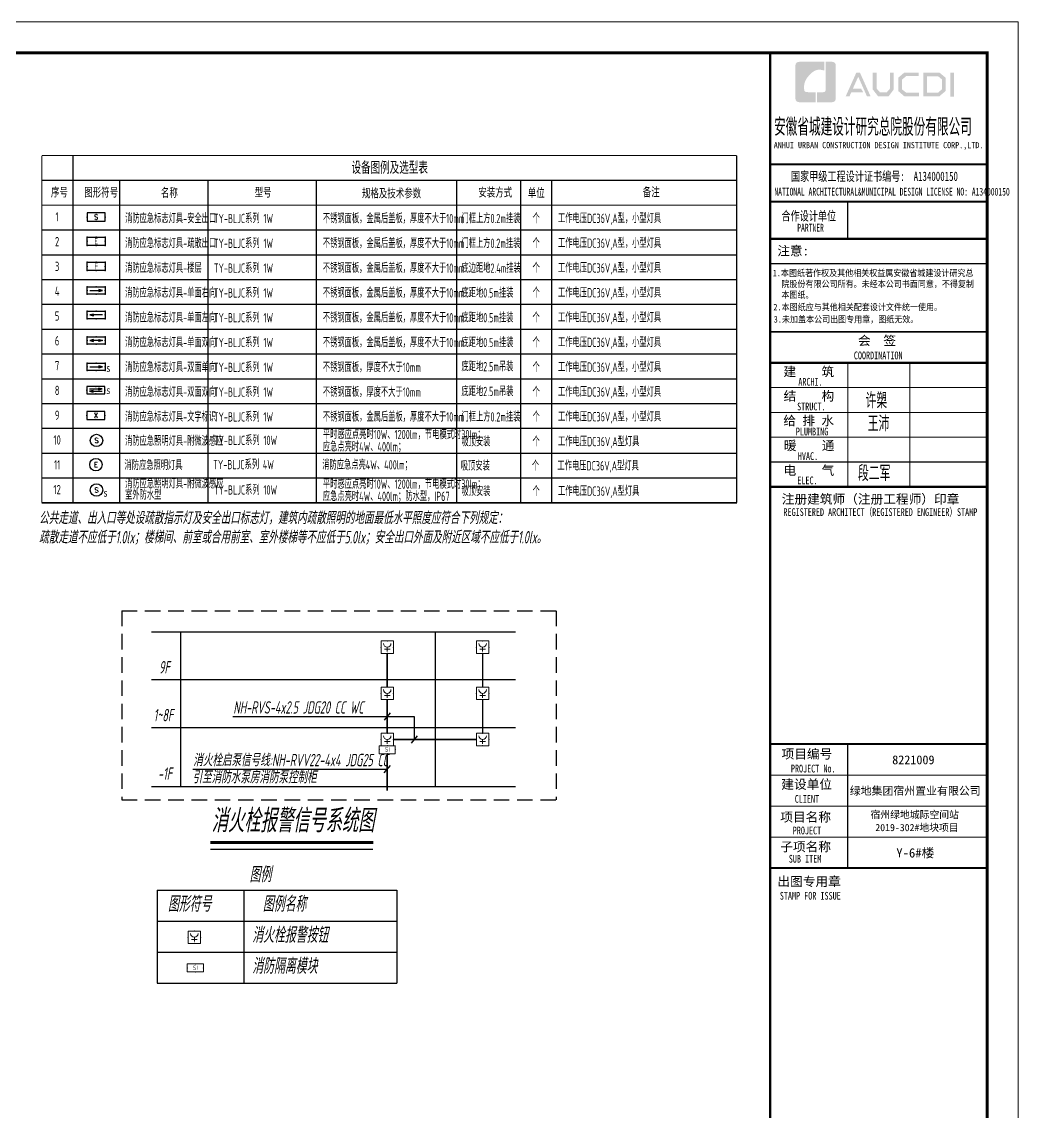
# Model space of a CAD drawing. Extents: x 2803505 to 5851001, y -1372902 to 24339.
# Drawn here: x 3053671 to 3085803, y -665029 to -629854 of the extents above; entities that cross this region are included whole.
import ezdxf
from ezdxf.enums import TextEntityAlignment as Align

# ---------------------------------------------------------------- set-up
doc = ezdxf.new("R2010")
doc.units = 0
doc.header["$LTSCALE"] = 1000
doc.header["$MEASUREMENT"] = 0
doc.linetypes.add('DASHED', pattern=[0.75, 0.5, -0.25])
doc.layers.get('0').update_dxf_attribs({"linetype": 'CONTINUOUS'})
for name, color, linetype in [('!!DIM-动力', 7, 'CONTINUOUS'), ('!!电气', 1, 'CONTINUOUS'), ('DIM-照明', 7, 'CONTINUOUS'), ('EQUIP-照明', 3, 'CONTINUOUS'), ('PUB_TITLE', 4, 'CONTINUOUS'), ('WIRE-SECU-1', 30, 'CONTINUOUS'), ('WIRE-照明', 2, 'CONTINUOUS'), ('WIRE-通讯', 4, 'CONTINUOUS'), ('图签文字', 4, 'CONTINUOUS'), ('照明平面导线层', 3, 'CONTINUOUS'), ('电气文字标注', 6, 'CONTINUOUS')]:
    doc.layers.add(name, color=color, linetype=linetype)
for name, color, linetype, lineweight in [('EQUIP-消防', 3, 'CONTINUOUS', 20), ('图框', 147, 'CONTINUOUS', 20), ('图签', 147, 'CONTINUOUS', 18)]:
    doc.layers.add(name, color=color, linetype=linetype, lineweight=lineweight)
doc.styles.add('_TCH_DIM_T3', font='SIMPLEX.shx', dxfattribs={"width": 0.705882, "bigfont": 'GBCBIG.shx'})
doc.styles.add('_TEL_DIM', font='SIMPLEX', dxfattribs={"width": 0.8, "height": 3.5, "bigfont": 'HZTXT'})
doc.styles.add('HT', font='simhei.ttf')
doc.styles.add('HZTXT', font='gbeitc.shx', dxfattribs={"width": 0.8, "height": 400, "bigfont": 'hztxt.shx'})
doc.styles.get("Standard").update_dxf_attribs({"font": 'gbenor.shx', "bigfont": 'gbcbig.shx'})
doc.styles.add('TSSD_Dimension', font='Tssdeng.shx', dxfattribs={"width": 0.7, "bigfont": 'tssdchn.shx'})
doc.styles.add('宋体', font='', dxfattribs={"height": 4})
doc.styles.add('建筑图签-1', font='simhei.ttf', dxfattribs={"width": 0.7})
doc.styles.add('建筑图签-2', font='TXT.shx', dxfattribs={"width": 0.5, "bigfont": 'HZTXT.shx'})
doc.styles.get('宋体').set_extended_font_data('SimSun')

# ---------------------------------------------------------------- blocks, each defined once
blk = doc.blocks.new('院标1')
h = blk.add_hatch(color=150)
h.dxf.hatch_style = 1
h.set_gradient(color1=(33, 113, 253), color2=(33, 113, 253), tint=1, name='INVCURVED')
edge = h.paths.add_edge_path()
edge.add_spline(control_points=[(116373, 648379), (116379, 648379), (116382, 648379), (116391, 648379), (116391, 648379), (116391, 648379), (116616, 648379), (116616, 648379), (116616, 648379), (116616, 648379), (116616, 648054), (116616, 648054), (116616, 648054), (116616, 648054), (116108, 648054), (116108, 648054), (116108, 648054), (116028, 648054), (115963, 648111), (115963, 648199), (115963, 648199), (115963, 648199), (115963, 649215), (115963, 649215), (115963, 649215), (115963, 649295), (116018, 649360), (116108, 649360), (116108, 649360), (116108, 649360), (116897, 649360), (116897, 649360), (116897, 649360), (116897, 649360), (116897, 649080), (116897, 649080), (116897, 649080), (116897, 649080), (116566, 649140), (116356, 648859), (116356, 648859), (116245, 648719), (116240, 648545), (116247, 648466), (116247, 648466), (116254, 648386), (116247, 648466), (116247, 648466), (116247, 648466), (116247, 648466), (116258, 648374), (116373, 648379)], knot_values=[0, 0, 0, 0, 0.071429, 0.071429, 0.071429, 0.107143, 0.142857, 0.142857, 0.142857, 0.178571, 0.214286, 0.214286, 0.214286, 0.25, 0.285714, 0.285714, 0.285714, 0.321429, 0.357143, 0.357143, 0.357143, 0.392857, 0.428571, 0.428571, 0.428571, 0.464286, 0.5, 0.5, 0.5, 0.535714, 0.571429, 0.571429, 0.571429, 0.607143, 0.642857, 0.642857, 0.642857, 0.678571, 0.714286, 0.714286, 0.714286, 0.75, 0.785714, 0.785714, 0.785714, 0.821429, 0.857143, 0.857143, 0.857143, 0.928571, 1, 1, 1, 1], degree=3, periodic=0)
h = blk.add_hatch(color=150)
h.dxf.hatch_style = 1
h.set_gradient(color1=(33, 113, 253), color2=(33, 113, 253), tint=1, name='INVCURVED')
edge = h.paths.add_edge_path()
edge.add_spline(control_points=[(117268, 649215), (117268, 649215), (117268, 648199), (117268, 648199), (117268, 648199), (117268, 648114), (117212, 648054), (117123, 648054), (117123, 648054), (117123, 648054), (116663, 648054), (116663, 648054), (116663, 648054), (116663, 648054), (116663, 648379), (116663, 648379), (116663, 648379), (116663, 648379), (116865, 648379), (116865, 648379), (116865, 648379), (116907, 648379), (116941, 648413), (116941, 648455), (116941, 648455), (116941, 648455), (116941, 649360), (116941, 649360), (116941, 649360), (116941, 649360), (117123, 649360), (117123, 649360), (117123, 649360), (117204, 649360), (117268, 649306), (117268, 649215)], knot_values=[0, 0, 0, 0, 0.1, 0.1, 0.1, 0.15, 0.2, 0.2, 0.2, 0.25, 0.3, 0.3, 0.3, 0.35, 0.4, 0.4, 0.4, 0.45, 0.5, 0.5, 0.5, 0.55, 0.6, 0.6, 0.6, 0.65, 0.7, 0.7, 0.7, 0.75, 0.8, 0.8, 0.8, 0.9, 1, 1, 1, 1], degree=3, periodic=0)
blk = doc.blocks.new('A$C6F9B5EEA')
at = {"layer": 'PUB_TITLE'}
h = blk.add_hatch(color=4, dxfattribs=at)
h.paths.add_polyline_path([(5808, 56758), (5934, 56758), (5934, 55988), (5808, 55988)])
h.paths.add_polyline_path([(5056, 56642), (5056, 56116), (5416, 56116), (5540, 56223), (5540, 56541), (5420, 56642)], flags=16)
h.paths.add_polyline_path([(4938, 56760), (4938, 55998), (5460, 55998), (5659, 56168), (5659, 56596), (5463, 56760)])
h.paths.add_polyline_path([(4795, 56764), (4795, 56648), (4388, 56648), (4255, 56537), (4255, 56218), (4388, 56115), (4797, 56115), (4797, 55993), (4333, 55993), (4131, 56168), (4131, 56596), (4329, 56764)])
h.paths.add_polyline_path([(3312, 56762), (3432, 56762), (3432, 56251), (3546, 56120), (3757, 56120), (3871, 56251), (3871, 56762), (3985, 56762), (3985, 56214), (3821, 55997), (3483, 55997), (3312, 56216)])
h.paths.add_polyline_path([(2780, 56760), (2897, 56760), (3239, 55996), (3123, 55996), (2842, 56630), (2667, 56242), (2938, 56242), (2999, 56127), (2618, 56127), (2559, 55994), (2436, 55994)])
for points, const_width in [([(0, 51400), (7000, 51400)], 70), ([(0, 50599), (7000, 50599)], 35)]:
    blk.add_lwpolyline(points, dxfattribs=dict(const_width=const_width))
at = {"layer": '图框'}
for p, q in [((0, 53800), (7000, 53800)), ((0, 53800), (7000, 53800)), ((0, 52600), (7000, 52600))]:
    blk.add_line(p, q, dxfattribs=at)
for points, const_width in [([(0, 0), (0, 57400)], 70), ([(0, 53800), (7000, 53800)], 60), ([(0, 52600), (7000, 52600)], 60), ([(0, 52600), (7000, 52600)], 60), ([(2500, 52600), (2500, 51400)], 35), ([(0, 51400), (7000, 51400)], 60), ([(8, 48400), (7008, 48400)], 60), ([(8, 47400), (7008, 47400)], 70), ([(8, 47400), (7008, 47400)], 70), ([(2508, 47400), (2508, 43400)], 35), ([(4508, 47400), (4508, 43400)], 35), ([(8, 46600), (7008, 46600)], 35), ([(8, 45800), (7008, 45800)], 35), ([(8, 45000), (7008, 45000)], 35), ([(8, 44200), (7008, 44200)], 35), ([(8, 43400), (7008, 43400)], 70), ([(0, 35100), (7000, 35100)], 70), ([(0, 35100), (7000, 35100)], 70), ([(2500, 31100), (2500, 35100)], 35), ([(0, 34100), (7000, 34100)], 35), ([(0, 33100), (7000, 33100)], 35), ([(0, 32100), (7000, 32100)], 35), ([(7000, 31100), (0, 31100)], 70)]:
    blk.add_lwpolyline(points, dxfattribs=dict(at, const_width=const_width))
blk.add_blockref('院标1', (-115149, -592249))
at = {"layer": 'PUB_TITLE', "style": 'HT', "width": 0.88}
for s, p in [('1.本图纸著作权及其他相关权益属安徽省城建设计研究总', (86, 50193)), ('院股份有限公司所有。未经本公司书面同意，不得复制', (365, 49839)), ('本图纸。', (365, 49489)), (' 2.本图纸应与其他相关配套设计文件统一使用。 ', (-25, 49092)), ('3.未加盖本公司出图专用章，图纸无效。', (118, 48698))]:
    blk.add_text(s, height=210, dxfattribs=at).set_placement(p)
at = {"layer": '图签', "color": 154, "style": '宋体'}
for s, height, p in [('8221009', 286.7, (3937, 34448)), ('绿地集团宿州置业有限公司', 258.01, (2568, 33462)), ('宿州绿地城际空间站', 232.2, (3238, 32709)), ('2019-302#地块项目', 232.21, (3392, 32291))]:
    blk.add_text(s, height=height, dxfattribs=at).set_placement(p)
at = {"layer": '图签文字', "color": 7, "style": '建筑图签-1'}
for s, height, width, p in [('安徽省城建设计研究总院股份有限公司', 500, 0.55, (128, 54777)), ('国家甲级工程设计证书编号:  A134000150', 300, 0.7, (672, 53267)), ('合作设计单位', 300, 0.7, (365, 51990))]:
    blk.add_text(s, height=height, dxfattribs=dict(at, width=width)).set_placement(p)
at = {"layer": '图签文字', "linetype": 'Continuous', "style": '建筑图签-1', "width": 0.91}
blk.add_text('ANHUI URBAN CONSTRUCTION DESIGN INSTITUTE CORP.,LTD.', height=200, dxfattribs=at).set_placement((118, 54322))
at = {"layer": '图签文字', "style": '建筑图签-1'}
for s, width, p in [('NATIONAL ARCHITECTURAL&MUNICIPAL DESIGN LICENSE NO: A134000150', 0.6, (137, 52795)), ('PARTNER', 0.6, (875, 51634)), ('COORDINATION', 0.7, (2700, 47513)), ('ARCHI.', 0.7, (909, 46662)), ('STRUCT.', 0.7, (870, 45865)), ('PLUMBING', 0.7, (829, 45058)), ('HVAC.', 0.7, (894, 44265)), ('ELEC.', 0.7, (878, 43480)), ('REGISTERED ARCHITECT（REGISTERED ENGINEER）STAMP', 0.7, (429, 42459)), ('PROJECT No.', 0.7, (670, 34185, -1799)), ('CLIENT', 0.7, (794, 33206)), ('PROJECT', 0.7, (729, 32187)), ('SUB ITEM', 0.7, (602, 31276)), ('STAMP FOR ISSUE', 0.7, (313, 30081))]:
    blk.add_text(s, height=250, dxfattribs=dict(at, width=width)).set_placement(p)
at = {"layer": '图签文字', "color": 7, "style": '建筑图签-1'}
for s, p in [('注意:', (231, 50863)), ('会  签', (2835, 47968)), ('建    筑', (430, 46967)), ('结    构', (434, 46179)), ('给 排 水', (425, 45385)), ('暖    通', (443, 44582)), ('电    气', (433, 43782)), ('注册建筑师（注册工程师）印章', (375, 42854)), ('项目编号', (368, 34632)), ('建设单位', (360, 33655)), ('项目名称', (327, 32597)), ('子项名称', (327, 31640)), ('出图专用章', (236, 30518))]:
    blk.add_text(s, height=300, dxfattribs=at).set_placement(p)
at = {"layer": '图签文字', "color": 1, "style": '建筑图签-2', "width": 0.7}
for s, p in [('许槊', (3075, 45928)), ('王沛', (3146, 45187)), ('段二军', (2832, 43587))]:
    blk.add_text(s, height=500, dxfattribs=at).set_placement(p)
at = {"layer": '图签文字', "color": 2, "style": '建筑图签-1'}
blk.add_text('Y-6#楼', height=300, dxfattribs=at).set_placement((4069, 31441))
blk = doc.blocks.new('$equip$00002656')
for p, q in [((-0.5, 1), (-0.5, 0)), ((0.5, 1), (-0.5, 1)), ((0.5, 0), (0.5, 1)), ((-0.5, 0), (0.5, 0)), ((-0.219, 0.331), (0.222, 0.331)), ((0, 0.5), (0, 0.15))]:
    blk.add_line(p, q)
at = {"const_width": 0.04}
blk.add_lwpolyline([(-0.5, 1), (0.5, 1), (0.5, 0), (-0.5, 0), (-0.5, 1), (0.5, 1)], dxfattribs=at)
blk.add_arc((0, 0.8), 0.3, 180, 0)
for p in [(0, 1), (-0.5, 0.5), (0, 0), (0.5, 0.5)]:
    blk.add_point(p)
at = {"color": 7, "flags": 1}
for tag, height, p in [('A', 0.00002, (0, 0)), ('B', 0.4, (0.762, 0.292))]:
    blk.add_attdef(tag, text='', height=height, dxfattribs=at).set_placement(p, align=Align.MIDDLE_CENTER)
blk = doc.blocks.new('$equip$00002776')
for p, q in [((0.65, 0.65), (-0.65, 0.65)), ((-0.65, 0.65), (-0.65, 0)), ((-0.65, 0), (0.65, 0)), ((0.65, 0), (0.65, 0.65))]:
    blk.add_line(p, q)
at = {"const_width": 0.04}
blk.add_lwpolyline([(-0.65, 0.65), (-0.65, 0), (0.65, 0), (0.65, 0.65), (-0.65, 0.65), (-0.65, 0)], dxfattribs=at)
for p in [(-0.65, 0.325), (0, 0.65), (0, 0), (0.65, 0.325)]:
    blk.add_point(p)
at = {"color": 7}
blk.add_attdef('$TEXT$', text='', height=0.34, dxfattribs=at).set_placement((0.006, 0.343), align=Align.MIDDLE_CENTER)
at = {"color": 7, "flags": 1}
for tag, height, p in [('A', 0.00002, (0, 0)), ('B', 0.4, (0.905, 0.246))]:
    blk.add_attdef(tag, text='', height=height, dxfattribs=at).set_placement(p, align=Align.MIDDLE_CENTER)
blk = doc.blocks.new('$equip$00002534')
for p, q in [((-0.72, 0.66), (-0.72, 0)), ((0.72, 0.66), (-0.72, 0.66)), ((-0.72, 0), (0.72, 0)), ((0.72, 0), (0.72, 0.66))]:
    blk.add_line(p, q)
at = {"const_width": 0.04}
blk.add_lwpolyline([(-0.72, 0.66), (-0.72, 0), (0.72, 0), (0.72, 0.66), (-0.72, 0.66), (-0.72, 0)], dxfattribs=at)
for p in [(-0.72, 0.33), (0, 0.66), (0, 0), (0.72, 0.33)]:
    blk.add_point(p)
at = {"color": 7, "style": '_TEL_DIM'}
blk.add_attdef('$TEXT$', text='', height=0.4, dxfattribs=at).set_placement((0, 0.33), align=Align.MIDDLE_CENTER)
at = {"color": 7, "style": '_TEL_DIM', "flags": 1}
blk.add_attdef('A', text='', height=0.00002, dxfattribs=at).set_placement((0, 0), align=Align.MIDDLE_CENTER)
blk = doc.blocks.new('楼层指示1W')
blk.add_lwpolyline([(-288, 264), (288, 264), (288, 0), (-288, 0)], close=True)
for p in [(-288, 264), (-288, 132), (-288, 0), (0, 264), (0, 0), (288, 264), (288, 132), (288, 0)]:
    blk.add_point(p)
at = {"color": 7, "width": 0.8}
blk.add_attdef('$TEXT$', text='', height=200, dxfattribs=at).set_placement((0, 132), align=Align.MIDDLE_CENTER)
at = {"color": 7, "flags": 1}
for tag in ['REMARK', 'A']:
    blk.add_attdef(tag, text='', height=0.01, dxfattribs=at).set_placement((0, 0), align=Align.MIDDLE_CENTER)
blk = doc.blocks.new('$equip_U$00000093(lemon-PC)')
for p in [(-0.72, 0.66), (-0.72, 0.33), (-0.72, 0), (0, 0.66), (0, 0), (0.72, 0.66), (0.72, 0.33), (0.72, 0)]:
    blk.add_point(p)
at = {"xscale": 0.002499999944120646, "yscale": 0.002499999944120646, "zscale": 0.002499999944120646}
blk.add_blockref('楼层指示1W', (0, 0), dxfattribs=at).add_auto_attribs({'$TEXT$': 'F'})
at = {"color": 7, "style": '_TCH_DIM_T3', "flags": 1}
for tag in ['A', 'REMARK']:
    blk.add_attdef(tag, text='', height=0.000025, dxfattribs=at).set_placement((0, 0), align=Align.MIDDLE_CENTER)
blk = doc.blocks.new('右向疏散')
h = blk.add_hatch(color=256)
h.paths.add_polyline_path([(202, 120), (86, 149), (86, 120)])
h.paths.add_polyline_path([(202, 120), (86, 120), (86, 91)])
at = {"color": 7}
blk.add_line((-202, 120), (202, 120), dxfattribs=at)
for p, q in [((202, 120), (86, 149)), ((86, 149), (86, 91)), ((86, 91), (202, 120))]:
    blk.add_line(p, q)
blk.add_lwpolyline([(-288, 240), (288, 240), (288, 0), (-288, 0)], close=True)
blk = doc.blocks.new('$equip_U$00000098(lemon-PC)')
for p in [(-0.72, 0), (0, 0), (0.72, 0), (-0.72, -0.3), (-0.72, -0.6), (0, -0.6), (0.72, -0.3), (0.72, -0.6)]:
    blk.add_point(p)
at = {"xscale": 0.002499999944120646, "yscale": 0.002499999944120646, "zscale": 0.002499999944120646}
blk.add_blockref('右向疏散', (0, -0.6), dxfattribs=at)
at = {"color": 7, "style": '_TCH_DIM_T3', "flags": 1}
for tag in ['A', 'REMARK']:
    blk.add_attdef(tag, text='', height=0.000025, dxfattribs=at).set_placement((0, 0), align=Align.MIDDLE_CENTER)
at = {"color": 7, "style": '_TCH_DIM_T3'}
blk.add_attdef('$TEXT$', text='', height=0.000025, dxfattribs=at).set_placement((0, -0.6), align=Align.MIDDLE_CENTER)
blk = doc.blocks.new('左向疏散')
h = blk.add_hatch(color=256)
h.paths.add_polyline_path([(-202, 120), (-86, 91), (-86, 120)])
h.paths.add_polyline_path([(-202, 120), (-86, 120), (-86, 149)])
for p, q in [((-86, 149), (-202, 120)), ((-202, 120), (-86, 91)), ((-86, 91), (-86, 149))]:
    blk.add_line(p, q)
at = {"color": 7}
blk.add_line((202, 120), (-202, 120), dxfattribs=at)
blk.add_lwpolyline([(-288, 240), (288, 240), (288, 0), (-288, 0)], close=True)
blk = doc.blocks.new('$equip_U$00000099(lemon-PC)')
for p in [(-0.72, 0), (0, 0), (0.72, 0), (-0.72, -0.3), (-0.72, -0.6), (0, -0.6), (0.72, -0.3), (0.72, -0.6)]:
    blk.add_point(p)
at = {"xscale": 0.002499999944120646, "yscale": 0.002499999944120646, "zscale": 0.002499999944120646}
blk.add_blockref('左向疏散', (0, -0.6), dxfattribs=at)
at = {"color": 7, "style": '_TCH_DIM_T3', "flags": 1}
for tag in ['A', 'REMARK']:
    blk.add_attdef(tag, text='', height=0.000025, dxfattribs=at).set_placement((0, 0), align=Align.MIDDLE_CENTER)
blk = doc.blocks.new('双向疏散')
h = blk.add_hatch(color=256)
h.paths.add_polyline_path([(-202, 120), (-86, 91), (-86, 120)])
h.paths.add_polyline_path([(-202, 120), (-86, 120), (-86, 149)])
h = blk.add_hatch(color=256)
h.paths.add_polyline_path([(202, 120), (86, 91), (86, 120)])
h.paths.add_polyline_path([(202, 120), (86, 120), (86, 149)])
for p, q in [((-86, 149), (-202, 120)), ((-202, 120), (-86, 91)), ((-86, 91), (-86, 149)), ((86, 149), (202, 120)), ((86, 91), (86, 149)), ((202, 120), (86, 91))]:
    blk.add_line(p, q)
at = {"color": 7}
blk.add_line((202, 120), (-202, 120), dxfattribs=at)
blk.add_lwpolyline([(-288, 240), (288, 240), (288, 0), (-288, 0)], close=True)
blk = doc.blocks.new('$equip_U$00000097(lemon-PC)')
for p in [(-0.72, 0.6), (-0.72, 0.3), (0, 0.6), (0.72, 0.6), (0.72, 0.3), (-0.72, 0), (0, 0), (0.72, 0)]:
    blk.add_point(p)
at = {"xscale": 0.002499999944120646, "yscale": 0.002499999944120646, "zscale": 0.002499999944120646}
blk.add_blockref('双向疏散', (0, 0), dxfattribs=at)
at = {"color": 7, "style": '_TCH_DIM_T3', "flags": 1}
for tag in ['A', 'REMARK']:
    blk.add_attdef(tag, text='', height=0.000025, dxfattribs=at).set_placement((0, 0), align=Align.MIDDLE_CENTER)
blk = doc.blocks.new('安全出口1W')
blk.add_lwpolyline([(-288, 264), (288, 264), (288, 0), (-288, 0)], close=True)
for p in [(-288, 264), (-288, 132), (-288, 0), (0, 264), (0, 0), (288, 264), (288, 132), (288, 0)]:
    blk.add_point(p)
at = {"color": 7, "width": 0.8}
blk.add_attdef('$TEXT$', text='', height=200, dxfattribs=at).set_placement((0, 132), align=Align.MIDDLE_CENTER)
at = {"color": 7, "flags": 1}
for tag in ['A', 'REMARK']:
    blk.add_attdef(tag, text='', height=0.01, dxfattribs=at).set_placement((0, 0), align=Align.MIDDLE_CENTER)
blk = doc.blocks.new('$equip_U$00000094(lemon-PC)')
for p in [(-0.72, 0.66), (-0.72, 0.33), (-0.72, 0), (0, 0.66), (0, 0), (0.72, 0.66), (0.72, 0.33), (0.72, 0)]:
    blk.add_point(p)
at = {"xscale": 0.002499999944120646, "yscale": 0.002499999944120646, "zscale": 0.002499999944120646}
blk.add_blockref('安全出口1W', (0, 0), dxfattribs=at).add_auto_attribs({'$TEXT$': 'E'})
at = {"color": 7, "style": '_TCH_DIM_T3', "flags": 1}
for tag in ['A', 'REMARK']:
    blk.add_attdef(tag, text='', height=0.000025, dxfattribs=at).set_placement((0, 0), align=Align.MIDDLE_CENTER)
blk = doc.blocks.new('$equip$00002542')
h = blk.add_hatch(color=256)
h.paths.add_polyline_path([(-0.215, 0.29), (-0.503, 0.218), (-0.215, 0.218)])
h.paths.add_polyline_path([(-0.215, 0.218), (-0.503, 0.218), (-0.215, 0.146)])
h.paths.add_polyline_path([(0.215, 0.472), (0.215, 0.328), (0.503, 0.4)])
for p, q in [((-0.72, 0.6), (-0.72, 0)), ((0.72, 0.6), (-0.72, 0.6)), ((-0.72, 0), (0.72, 0)), ((-0.215, 0.29), (-0.503, 0.218)), ((-0.503, 0.218), (-0.215, 0.146)), ((-0.215, 0.146), (-0.215, 0.29)), ((0.215, 0.472), (0.215, 0.328)), ((0.503, 0.4), (0.215, 0.472)), ((0.215, 0.328), (0.503, 0.4)), ((0.72, 0), (0.72, 0.6))]:
    blk.add_line(p, q)
at = {"color": 7}
for p, q in [((-0.505, 0.4), (0.455, 0.4)), ((-0.503, 0.218), (0.505, 0.218))]:
    blk.add_line(p, q, dxfattribs=at)
at = {"const_width": 0.04}
blk.add_lwpolyline([(-0.72, 0.6), (-0.72, 0), (0.72, 0), (0.72, 0.6), (-0.72, 0.6), (-0.72, 0)], dxfattribs=at)
for p in [(-0.72, 0.3), (0, 0.6), (0, 0), (0.72, 0.3)]:
    blk.add_point(p)
at = {"color": 7, "style": '_TEL_DIM', "flags": 1}
blk.add_attdef('A', text='', height=0.00002, dxfattribs=at).set_placement((0, 0), align=Align.MIDDLE_CENTER)
blk = doc.blocks.new('$equip$00001838')
blk.add_circle((0, 0), 0.5)
at = {"style": '_TEL_DIM'}
blk.add_attdef('$TEXT$', text='', height=0.4, dxfattribs=at).set_placement((0, 0), align=Align.MIDDLE_CENTER)
at = {"style": '_TEL_DIM', "flags": 1}
blk.add_attdef('A', text='', height=0.00002, dxfattribs=at).set_placement((0, 0), align=Align.MIDDLE_CENTER)

msp = doc.modelspace()

# ---------------------------------------------------------------- linework, layer by layer
at = {"layer": '!!DIM-动力'}
for p, q in [((3057854.2, -649530.5), (3069593, -649530.5)), ((3067002.2, -649530.5), (3067002.2, -654526.8)), ((3057854.2, -651074.4), (3069593, -651074.4)), ((3065553.9, -652143.3), (3065359, -652379.2)), ((3065456.4, -652261.2), (3066319.9, -652261.2)), ((3066319.9, -652261.2), (3066319.9, -653005.6)), ((3057854.2, -652618.2), (3069593, -652618.2)), ((3066417.3, -652887.7), (3066222.4, -653123.6)), ((3065546, -653841), (3065351.1, -654076.9)), ((3057854.2, -654526.8), (3069593, -654526.8))]:
    msp.add_line(p, q, dxfattribs=at)
for points in [[(3060479.1, -652261.2), (3065456.4, -652261.2)], [(3059188.5, -653959), (3065448.5, -653959)]]:
    msp.add_lwpolyline(points, dxfattribs=at)
at = {"layer": 'DIM-照明', "color": 253, "linetype": 'DASHED'}
for p, q in [((3056893.1, -648850.7), (3056893.1, -654951)), ((3056893.1, -648850.7), (3070908.5, -648850.7)), ((3070908.5, -648850.7), (3070908.5, -654951)), ((3056893.1, -654951), (3070908.5, -654951))]:
    msp.add_line(p, q, dxfattribs=at)
at = {"layer": 'DIM-照明'}
for p, q in [((3058786.7, -649530.5), (3058786.7, -654526.8)), ((3058035.4, -657869.5), (3058035.4, -660869.5)), ((3058035.4, -657869.5), (3065766.4, -657869.5)), ((3060830, -657869.5), (3060830, -660869.5)), ((3065766.4, -657869.5), (3065766.4, -660869.5)), ((3058035.4, -658869.5), (3065766.4, -658869.5)), ((3058035.4, -659869.5), (3065766.4, -659869.5)), ((3058035.4, -660869.5), (3065766.4, -660869.5))]:
    msp.add_line(p, q, dxfattribs=at)
at = {"layer": 'WIRE-SECU-1', "color": 7}
msp.add_line((3059752, -656543.9, 959.7), (3064985.8, -656543.9, 959.7), dxfattribs=at)
at = {"layer": 'WIRE-SECU-1', "color": 7, "const_width": 98.5, "elevation": 959.7}
msp.add_lwpolyline([(3059750.9, -656328.2), (3065009.9, -656328.2)], dxfattribs=at)
at = {"layer": 'WIRE-照明', "color": 7}
for p, q in [((3055316.8, -634167), (3055316.8, -645367)), ((3056816.8, -634967), (3056816.8, -645367)), ((3059667.8, -634967), (3059667.8, -645367)), ((3063163.2, -634967), (3063163.2, -645367)), ((3067693.5, -634967), (3067693.5, -645367)), ((3069760.8, -645367), (3069760.8, -634967)), ((3070760.8, -645367), (3070760.8, -634967)), ((3054316.8, -636567), (3076725.6, -636567)), ((3054316.8, -637367), (3076725.6, -637367)), ((3054316.8, -638167), (3076725.6, -638167)), ((3054316.8, -638967), (3076725.6, -638967)), ((3054316.8, -639767), (3076725.6, -639767)), ((3054316.8, -640567), (3076725.6, -640567)), ((3054316.8, -641367), (3076725.6, -641367)), ((3054316.8, -642167), (3076725.6, -642167)), ((3054316.8, -642967), (3076725.6, -642967)), ((3054316.8, -643767), (3076725.6, -643767)), ((3054316.8, -644567), (3076725.6, -644567)), ((3054316.8, -645367), (3076725.6, -645367))]:
    msp.add_line(p, q, dxfattribs=at)
at = {"layer": 'WIRE-照明', "color": 7, "const_width": 35}
for points in [[(3054316.8, -634167), (3054316.8, -645367)], [(3054316.8, -634167), (3076725.6, -634167)], [(3076725.6, -634167), (3076725.6, -645367)], [(3054316.8, -634967), (3076725.6, -634967)], [(3054316.8, -635767), (3076725.6, -635767)], [(3054316.8, -645367), (3076725.6, -645367)]]:
    msp.add_lwpolyline(points, dxfattribs=at)
at = {"layer": 'WIRE-通讯', "linetype": 'Continuous', "const_width": 50}
for points in [[(3065456.4, -651316.8), (3065456.4, -650228)], [(3068532.5, -651316.8), (3068532.5, -650228)], [(3065456.4, -652805.6), (3065456.4, -651716.8)], [(3068532.5, -652805.6), (3068532.5, -651716.8)], [(3065656.4, -653005.6), (3068332.5, -653005.6)], [(3065456.4, -654659), (3065456.4, -654659), (3065456.4, -653465.6)]]:
    msp.add_lwpolyline(points, dxfattribs=at)
at = {"layer": '图框'}
msp.add_lwpolyline([(3001703.5, -629853.6), (3085803.5, -629853.6), (3085803.5, -689253.6), (3001703.5, -689253.6)], close=True, dxfattribs=at)
at = {"layer": '图框', "const_width": 100}
msp.add_lwpolyline([(3084803.5, -688253.6), (3084803.5, -630853.6), (3004203.5, -630853.6), (3004203.5, -688253.6)], close=True, dxfattribs=at)

# ---------------------------------------------------------------- block references
at = {"layer": '!!电气'}
msp.add_blockref('A$C6F9B5EEA', (3077803.5, -688253.6), dxfattribs=at)
at = {"layer": 'EQUIP-消防', "linetype": 'ByBlock', "ltscale": 0.5, "xscale": 400, "yscale": 400, "zscale": 400}
for p in [(3065456.4, -650228), (3068532.5, -650228), (3065456.4, -651716.8), (3068532.5, -651716.8), (3065456.4, -653205.6), (3068532.5, -653205.6), (3059234.6, -659586.6)]:
    msp.add_blockref('$equip$00002656', p, dxfattribs=at)
at = {"layer": 'EQUIP-消防', "xscale": 400, "yscale": 400, "zscale": 400}
for p in [(3065456.4, -653465.6), (3059264.9, -660504.2)]:
    msp.add_blockref('$equip$00002776', p, dxfattribs=at).add_auto_attribs({'$TEXT$': 'SI'})
at = {"layer": 'EQUIP-照明', "xscale": 400, "yscale": 400, "zscale": 400}
for name, p, values in [('$equip$00002534', (3056068.8, -636284.4), {'$TEXT$': 'S'}), ('$equip_U$00000098(lemon-PC)', (3056068.8, -638401.4), {'$TEXT$': 'REMARK'}), ('$equip_U$00000098(lemon-PC)', (3056068.8, -640862.8, 0), {'$TEXT$': 'REMARK'}), ('$equip$00002534', (3056059.9, -642684.9), {'$TEXT$': 'X'})]:
    msp.add_blockref(name, p, dxfattribs=at).add_auto_attribs(values)
for name, p in [('$equip_U$00000094(lemon-PC)', (3056068.8, -637065)), ('$equip_U$00000093(lemon-PC)', (3056068.8, -637874.2)), ('$equip_U$00000099(lemon-PC)', (3056068.8, -639191.5)), ('$equip_U$00000097(lemon-PC)', (3056068.8, -640254.3))]:
    msp.add_blockref(name, p, dxfattribs=at)
at = {"layer": 'EQUIP-照明', "ltscale": 0.8, "xscale": 400, "yscale": 400, "zscale": 400}
msp.add_blockref('$equip$00002542', (3056059.9, -641858.3), dxfattribs=at)
at = {"layer": 'EQUIP-照明', "color": 6}
ref = msp.add_blockref('$equip$00001838', (3056080.5, -643358.2), dxfattribs=dict(at, xscale=400, yscale=400, zscale=400))
ref.add_attrib('$TEXT$', 'S', dxfattribs={"layer": '0', "color": 7, "height": 160, "style": '_TEL_DIM'}).set_placement((3056080.5, -643358.2), align=Align.MIDDLE_CENTER)
ref = msp.add_blockref('$equip$00001838', (3056060.9, -644139.2), dxfattribs=dict(at, xscale=400, yscale=400, zscale=400))
ref.add_attrib('$TEXT$', 'E', dxfattribs={"layer": '0', "color": 7, "height": 160, "style": '_TEL_DIM'}).set_placement((3056060.9, -644139.2), align=Align.MIDDLE_CENTER)
ref = msp.add_blockref('$equip$00001838', (3056080.5, -644958.2), dxfattribs=dict(at, xscale=400, yscale=400, zscale=400))
ref.add_attrib('$TEXT$', 'S', dxfattribs={"layer": '0', "color": 7, "height": 160, "style": '_TEL_DIM'}).set_placement((3056080.5, -644958.2), align=Align.MIDDLE_CENTER)

# ---------------------------------------------------------------- texts
at = {"layer": 'DIM-照明', "style": 'HZTXT', "width": 0.7}
for s, height, p in [('9F', 400, (3058096.5, -650875)), ('NH-RVS-4x2.5 JDG20 CC WC', 400, (3060492.8, -652170.8, 959.7)), ('1~8F', 400, (3057920.2, -652418.9)), ('消火栓启泵信号线:NH-RVV22-4x4 JDG25 CC', 400, (3059196.5, -653868.6, 959.7)), ('-1F', 400, (3058063.2, -654308.1)), ('引至消防水泵房消防泵控制柜', 400, (3059171.9, -654420.1, 959.7)), ('图例', 500, (3061013.1, -657610.9)), ('图形符号', 500, (3058380.1, -658563.9)), ('图例名称', 500, (3061439.7, -658563.9)), ('消火栓报警按钮', 500, (3061098.2, -659563.9)), ('消防隔离模块', 500, (3061098.2, -660563.9))]:
    msp.add_text(s, height=height, dxfattribs=at).set_placement(p)
at = {"layer": 'DIM-照明', "color": 7, "style": 'HZTXT', "width": 0.7}
msp.add_text('消火栓报警信号系统图', height=750, dxfattribs=at).set_placement((3059785, -655999.7, 959.7))
at = {"layer": '照明平面导线层', "color": 7, "style": 'HZTXT', "width": 0.7}
for s, p in [('公共走道、出入口等处设疏散指示灯及安全出口标志灯，建筑内疏散照明的地面最低水平照度应符合下列规定：', (3054228.2, -646056.9, 0)), ('疏散走道不应低于1.0lx；楼梯间、前室或合用前室、室外楼梯等不应低于5.0lx；安全出口外面及附近区域不应低于1.0lx。', (3054228.2, -646678.9, 0))]:
    msp.add_text(s, height=400, dxfattribs=at).set_placement(p)
at = {"layer": '电气文字标注', "style": 'TSSD_Dimension', "width": 0.7}
for s, height, p in [('设备图例及选型表', 400, (3064302.2, -634760.4)), ('序号', 300, (3054612, -635517.7)), ('图形符号', 300, (3055684.1, -635521.3)), ('名称', 300, (3058157.4, -635532.3)), ('型号', 300, (3061180.1, -635521.3)), ('规格及技术参数', 300, (3064639, -635548.7)), ('安装方式', 300, (3068392.1, -635521.2)), ('单位', 300, (3069989.3, -635537.2)), ('备注', 300, (3073696.7, -635510.1))]:
    msp.add_text(s, height=height, dxfattribs=at).set_placement(p)
at = {"layer": '电气文字标注', "color": 0, "style": 'TSSD_Dimension', "width": 0.7}
for s, p in [('1', (3054810.1, -636294.2)), ('2', (3054810.1, -637094.2)), ('3', (3054810.1, -637894.2)), ('4', (3054810.1, -638694.2)), ('5', (3054810.1, -639494.2)), ('6', (3054810.1, -640294.2)), ('7', (3054810.1, -641094.2)), ('8', (3054810.1, -641894.2)), ('9', (3054810.1, -642694.2)), ('10', (3054810.1, -643494.2)), ('11', (3054810.1, -644294.2)), ('12', (3054810.1, -645094.2))]:
    msp.add_text(s, height=300, dxfattribs=at).set_placement(p, align=Align.CENTER)
at = {"layer": '电气文字标注', "color": 0}
for s, height, style, width, p in [('消防应急标志灯具-安全出口', 300, 'TSSD_Dimension', 0.6, (3057001.9, -636348.7)), ('TY-BLJC系列 1W', 300, 'TSSD_Dimension', 0.6, (3059864.8, -636348.7)), ('不锈钢面板，金属后盖板，厚度不大于10mm', 300, 'TSSD_Dimension', 0.6, (3063380.4, -636348.7)), ('门框上方0.2m挂装', 300, 'TSSD_Dimension', 0.6, (3067848.7, -636348.7)), ('个', 300, 'TSSD_Dimension', 0.6, (3070140.3, -636348.7)), ('工作电压DC36V,A型，小型灯具', 300, 'TSSD_Dimension', 0.6, (3070963.4, -636344.1)), ('消防应急标志灯具-疏散出口', 300, 'TSSD_Dimension', 0.6, (3057001.9, -637148.7)), ('TY-BLJC系列 1W', 300, 'TSSD_Dimension', 0.6, (3059864.8, -637148.7)), ('不锈钢面板，金属后盖板，厚度不大于10mm', 300, 'TSSD_Dimension', 0.6, (3063380.4, -637148.7)), ('门框上方0.2m挂装', 300, 'TSSD_Dimension', 0.6, (3067848.7, -637148.7)), ('个', 300, 'TSSD_Dimension', 0.6, (3070140.3, -637148.7)), ('工作电压DC36V,A型，小型灯具', 300, 'TSSD_Dimension', 0.6, (3070963.4, -637144.1)), ('消防应急标志灯具-楼层', 300, 'TSSD_Dimension', 0.6, (3057001.9, -637948.7)), ('TY-BLJC系列 1W', 300, 'TSSD_Dimension', 0.6, (3059864.8, -637948.7)), ('不锈钢面板，金属后盖板，厚度不大于10mm', 300, 'TSSD_Dimension', 0.6, (3063380.4, -637948.7)), ('底边距地2.4m挂装', 300, 'TSSD_Dimension', 0.6, (3067848.7, -637948.7)), ('个', 300, 'TSSD_Dimension', 0.6, (3070140.3, -637948.7)), ('工作电压DC36V,A型，小型灯具', 300, 'TSSD_Dimension', 0.6, (3070963.4, -637944.1)), ('消防应急标志灯具-单面右向', 300, 'TSSD_Dimension', 0.6, (3057001.9, -638748.7)), ('TY-BLJC系列 1W', 300, 'TSSD_Dimension', 0.6, (3059864.8, -638748.7)), ('不锈钢面板，金属后盖板，厚度不大于10mm', 300, 'TSSD_Dimension', 0.6, (3063380.4, -638748.7)), ('底距地0.5m挂装', 300, 'TSSD_Dimension', 0.6, (3067848.7, -638748.7)), ('个', 300, 'TSSD_Dimension', 0.6, (3070140.3, -638748.7)), ('工作电压DC36V,A型，小型灯具', 300, 'TSSD_Dimension', 0.6, (3070963.4, -638744.1)), ('消防应急标志灯具-单面左向', 300, 'TSSD_Dimension', 0.6, (3057001.9, -639548.7)), ('TY-BLJC系列 1W', 300, 'TSSD_Dimension', 0.6, (3059864.8, -639548.7)), ('不锈钢面板，金属后盖板，厚度不大于10mm', 300, 'TSSD_Dimension', 0.6, (3063380.4, -639548.7)), ('底距地0.5m挂装', 300, 'TSSD_Dimension', 0.6, (3067848.7, -639548.7)), ('个', 300, 'TSSD_Dimension', 0.6, (3070140.3, -639548.7)), ('工作电压DC36V,A型，小型灯具', 300, 'TSSD_Dimension', 0.6, (3070963.4, -639544.1)), ('消防应急标志灯具-单面双向', 300, 'TSSD_Dimension', 0.6, (3057001.9, -640348.7)), ('TY-BLJC系列 1W', 300, 'TSSD_Dimension', 0.6, (3059864.8, -640348.7)), ('不锈钢面板，金属后盖板，厚度不大于10mm', 300, 'TSSD_Dimension', 0.6, (3063380.4, -640348.7)), ('底距地0.5m挂装', 300, 'TSSD_Dimension', 0.6, (3067848.7, -640348.7)), ('个', 300, 'TSSD_Dimension', 0.6, (3070140.3, -640348.7)), ('工作电压DC36V,A型，小型灯具', 300, 'TSSD_Dimension', 0.6, (3070963.4, -640344.1)), ('消防应急标志灯具-双面单向', 300, 'TSSD_Dimension', 0.6, (3057001.9, -641148.7)), ('TY-BLJC系列 1W', 300, 'TSSD_Dimension', 0.6, (3059864.8, -641148.7)), ('不锈钢面板，厚度不大于10mm', 300, 'TSSD_Dimension', 0.6, (3063380.4, -641148.7)), ('底距地2.5m吊装', 300, 'TSSD_Dimension', 0.6, (3067848.7, -641127)), ('个', 300, 'TSSD_Dimension', 0.6, (3070140.3, -641148.7)), ('工作电压DC36V,A型，小型灯具', 300, 'TSSD_Dimension', 0.6, (3070963.4, -641144.1)), ('s', 247.6, '宋体', 0.8, (3056392.9, -641146.9)), ('底距地2.5m吊装', 300, 'TSSD_Dimension', 0.6, (3067848.7, -641927)), ('s', 247.6, '宋体', 0.8, (3056392.9, -641860.4, 0)), ('消防应急标志灯具-双面双向', 300, 'TSSD_Dimension', 0.6, (3057001.9, -641948.7)), ('TY-BLJC系列 1W', 300, 'TSSD_Dimension', 0.6, (3059864.8, -641948.7)), ('不锈钢面板，厚度不大于10mm', 300, 'TSSD_Dimension', 0.6, (3063380.4, -641948.7)), ('个', 300, 'TSSD_Dimension', 0.6, (3070140.3, -641948.7)), ('工作电压DC36V,A型，小型灯具', 300, 'TSSD_Dimension', 0.6, (3070963.4, -641944.1)), ('消防应急标志灯具-文字标识', 300, 'TSSD_Dimension', 0.6, (3057001.9, -642748.7)), ('TY-BLJC系列 1W', 300, 'TSSD_Dimension', 0.6, (3059864.8, -642748.7)), ('不锈钢面板，金属后盖板，厚度不大于10mm', 300, 'TSSD_Dimension', 0.6, (3063380.4, -642748.7)), ('门框上方0.2m挂装', 300, 'TSSD_Dimension', 0.6, (3067848.7, -642748.7)), ('个', 300, 'TSSD_Dimension', 0.6, (3070140.3, -642748.7)), ('工作电压DC36V,A型，小型灯具', 300, 'TSSD_Dimension', 0.6, (3070963.4, -642744.1)), ('平时感应点亮时10W、1200lm，节电模式时30lm；', 300, 'TSSD_Dimension', 0.6, (3063380.4, -643316.7)), ('消防应急照明灯具-附微波感应', 300, 'TSSD_Dimension', 0.6, (3057001.9, -643527.6)), ('TY-BLJC系列 10W', 300, 'TSSD_Dimension', 0.6, (3059864.8, -643506)), ('吸顶安装', 300, 'TSSD_Dimension', 0.6, (3067848.7, -643548.7)), ('个', 300, 'TSSD_Dimension', 0.6, (3070140.3, -643548.7)), ('工作电压DC36V,A型灯具', 300, 'TSSD_Dimension', 0.6, (3070963.4, -643544.1)), ('应急点亮时4W、400lm；', 300, 'TSSD_Dimension', 0.6, (3063380.4, -643711.2)), ('消防应急照明灯具', 300, 'TSSD_Dimension', 0.6, (3056982.3, -644308.6)), ('TY-BLJC系列 4W', 300, 'TSSD_Dimension', 0.6, (3059845.1, -644287)), ('消防应急点亮4W、400lm；', 300, 'TSSD_Dimension', 0.6, (3063360.8, -644296.3)), ('吸顶安装', 300, 'TSSD_Dimension', 0.6, (3067829.1, -644329.7)), ('个', 300, 'TSSD_Dimension', 0.6, (3070120.7, -644329.7)), ('工作电压DC36V,A型灯具', 300, 'TSSD_Dimension', 0.6, (3070943.7, -644325.1)), ('消防应急照明灯具-附微波感应', 300, 'TSSD_Dimension', 0.6, (3057001.9, -644902.4)), ('平时感应点亮时10W、1200lm，节电模式时30lm；', 300, 'TSSD_Dimension', 0.6, (3063380.4, -644916.7)), ('s', 247.6, '宋体', 0.8, (3056301.6, -645174.2, 0)), ('室外防水型', 300, 'TSSD_Dimension', 0.6, (3057001.9, -645265.2)), ('TY-BLJC系列 10W', 300, 'TSSD_Dimension', 0.6, (3059864.8, -645106)), ('应急点亮时4W、400lm；防水型，IP67', 300, 'TSSD_Dimension', 0.6, (3063380.4, -645311.2)), ('吸顶安装', 300, 'TSSD_Dimension', 0.6, (3067848.7, -645148.7)), ('个', 300, 'TSSD_Dimension', 0.6, (3070140.3, -645148.7)), ('工作电压DC36V,A型灯具', 300, 'TSSD_Dimension', 0.6, (3070963.4, -645144.1))]:
    msp.add_text(s, height=height, dxfattribs=dict(at, style=style, width=width)).set_placement(p)

doc.saveas('drawing.dxf')
